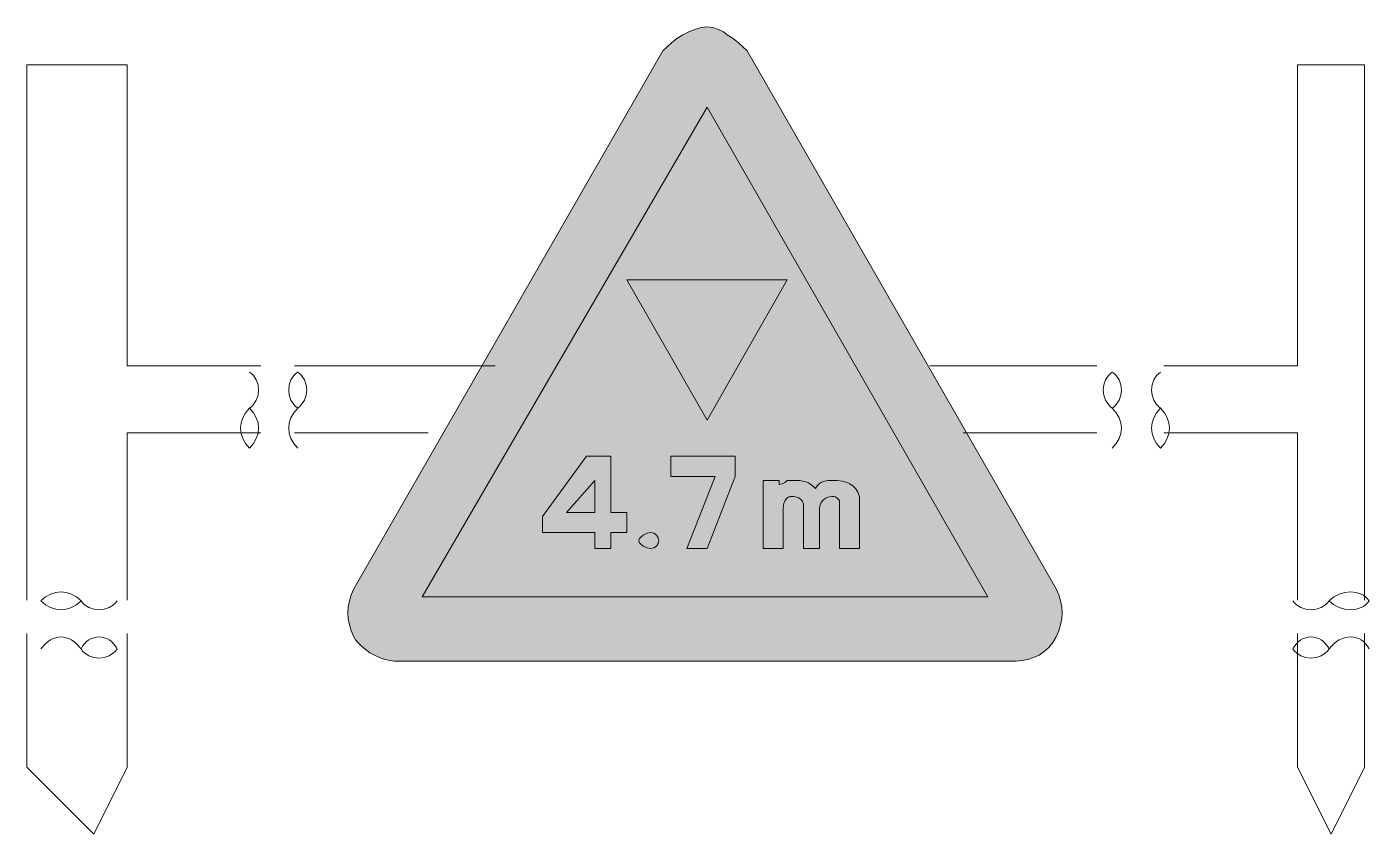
# Model space of a CAD drawing. Header units: metres. Extents: x 81 to 482, y 13 to 255.
import ezdxf

# ---------------------------------------------------------------- set-up
doc = ezdxf.new("R2010")
doc.units = ezdxf.units.M
for name, color, linetype, true_color in [('FILL_BLACK_000000', 7, 'Continuous', 0x000000), ('FILL_RED_FF0000', 7, 'Continuous', 0xff0000), ('FILL_WHITE_FFFFFF', 7, 'Continuous', 0xffffff), ('STROKE_BLACK_000000', 7, 'Continuous', 0x000000)]:
    doc.layers.add(name, color=color, linetype=linetype, true_color=true_color)

msp = doc.modelspace()

# ---------------------------------------------------------------- hatches: boundary and pattern name
at = {"layer": 'FILL_BLACK_000000', "true_color": 0x000000}
h = msp.add_hatch(color=7, dxfattribs=at)
h.dxf.hatch_style = 1
h.paths.add_polyline_path([(308.01, 179.2), (284.01, 137.2), (260.01, 179.2), (308.01, 179.2)])
h = msp.add_hatch(color=7, dxfattribs=at)
h.dxf.hatch_style = 1
h.paths.add_polyline_path([(260.01, 103.6), (255.21, 103.6), (255.21, 98.8), (250.41, 98.8), (250.41, 103.6), (234.81, 103.6), (234.81, 108.4), (248.01, 126.4), (255.21, 126.4), (255.21, 109.6), (260.01, 109.6), (260.01, 103.6)])
h.paths.add_polyline_path([(250.41, 109.6), (250.41, 119.2), (242.01, 109.6), (250.41, 109.6)], flags=16)
h = msp.add_hatch(color=7, dxfattribs=at)
h.dxf.hatch_style = 1
h.paths.add_polyline_path([(286.41, 120.4), (273.21, 120.4), (273.21, 126.4), (292.41, 126.4), (292.41, 120.4), (284.01, 98.8), (278.01, 98.8), (286.41, 120.4)])
h = msp.add_hatch(color=7, dxfattribs=at)
h.dxf.hatch_style = 1
h.paths.add_polyline_path([(320.14, 114.17), (319.54, 113.89), (318.96, 113.5), (318.43, 112.99), (318, 112.37), (317.72, 111.64), (317.61, 110.8), (317.61, 98.8), (312.81, 98.8), (312.81, 112), (312.75, 112.45), (312.58, 112.88), (312.3, 113.29), (311.91, 113.65), (311.4, 113.96), (310.78, 114.19), (310.05, 114.35), (309.21, 114.4), (308.76, 114.34), (308.33, 114.17), (307.92, 113.89), (307.56, 113.5), (307.25, 112.99), (307.02, 112.37), (306.86, 111.64), (306.81, 110.8), (306.81, 98.8), (300.81, 98.8), (300.81, 119.2), (305.61, 119.2), (305.61, 118), (306.49, 118.19), (307.26, 118.6), (308.01, 119.2), (310.41, 119.2), (311.65, 119.15), (312.7, 118.99), (313.57, 118.76), (314.31, 118.45), (315.47, 117.68), (316.41, 116.8), (316.91, 117.59), (317.5, 118.19), (318.14, 118.61), (318.81, 118.9), (320.12, 119.16), (321.21, 119.2), (322.9, 119.14), (324.38, 118.96), (325.66, 118.63), (326.76, 118.15), (327.69, 117.5), (328.47, 116.67), (329.1, 115.64), (329.61, 114.4), (329.61, 113.2), (329.61, 98.8), (323.61, 98.8), (323.61, 112), (323.61, 113.2), (322.9, 113.89), (322.41, 114.25), (321.92, 114.38), (321.21, 114.4), (320.14, 114.17)])
h = msp.add_hatch(color=7, dxfattribs=at)
h.dxf.hatch_style = 1
h.paths.add_polyline_path([(269.4, 100.32), (268.86, 99.55), (268.09, 99.01), (267.21, 98.8), (266.14, 99.01), (264.96, 99.55), (264, 100.32), (263.72, 100.75), (263.61, 101.2), (263.72, 101.65), (264, 102.08), (264.96, 102.85), (266.14, 103.39), (267.21, 103.6), (268.09, 103.39), (268.86, 102.85), (269.4, 102.08), (269.61, 101.2), (269.4, 100.32)])
at = {"layer": 'FILL_RED_FF0000', "true_color": 0xff0000}
h = msp.add_hatch(color=7, dxfattribs=at)
h.dxf.hatch_style = 1
h.paths.add_polyline_path([(389.2, 85), (389.76, 83.2), (390.1, 81.4), (390.21, 79.6), (390.1, 77.8), (389.76, 76), (389.2, 74.2), (388.41, 72.4), (387.4, 70.71), (386.2, 69.25), (384.82, 68.01), (383.31, 67), (381.68, 66.21), (379.97, 65.65), (378.21, 65.31), (376.41, 65.2), (190.41, 65.2), (188.61, 65.41), (186.81, 65.95), (185.01, 66.72), (183.21, 67.6), (180.81, 69.55), (179.5, 70.81), (178.91, 71.55), (178.41, 72.4), (177.62, 74.2), (177.06, 76), (176.72, 77.8), (176.61, 79.6), (176.72, 81.4), (177.06, 83.2), (177.62, 85), (178.41, 86.8), (270.81, 247.6), (273.36, 250), (275.03, 251.31), (276.81, 252.4), (278.61, 253.28), (280.41, 254.05), (282.21, 254.59), (284.01, 254.8), (285.79, 254.59), (287.46, 254.05), (288.9, 253.28), (290.01, 252.4), (291.79, 251.31), (293.46, 250), (296.01, 247.6), (388.41, 86.8), (389.2, 85)])
at = {"layer": 'FILL_WHITE_FFFFFF', "true_color": 0xffffff}
h = msp.add_hatch(color=7, dxfattribs=at)
h.dxf.hatch_style = 1
h.paths.add_polyline_path([(198.81, 84.4), (284.01, 230.8), (368.01, 84.4), (198.81, 84.4)])

# ---------------------------------------------------------------- linework, layer by layer
at = {"layer": 'FILL_BLACK_000000', "lineweight": 0, "true_color": 0x000000}
for points in [[(308.01, 179.2), (284.01, 137.2), (260.01, 179.2)], [(260.01, 103.6), (255.21, 103.6), (255.21, 98.8), (250.41, 98.8), (250.41, 103.6), (234.81, 103.6), (234.81, 108.4), (248.01, 126.4), (255.21, 126.4), (255.21, 109.6), (260.01, 109.6)], [(286.41, 120.4), (273.21, 120.4), (273.21, 126.4), (292.41, 126.4), (292.41, 120.4), (284.01, 98.8), (278.01, 98.8)], [(250.41, 109.6), (250.41, 119.2), (242.01, 109.6)], [(320.14, 114.17), (319.54, 113.89), (318.96, 113.5), (318.43, 112.99), (318, 112.37), (317.72, 111.64), (317.61, 110.8), (317.61, 98.8), (312.81, 98.8), (312.81, 112), (312.75, 112.45), (312.58, 112.88), (312.3, 113.29), (311.91, 113.65), (311.4, 113.96), (310.78, 114.19), (310.05, 114.35), (309.21, 114.4), (308.76, 114.34), (308.33, 114.17), (307.92, 113.89), (307.56, 113.5), (307.25, 112.99), (307.02, 112.37), (306.86, 111.64), (306.81, 110.8), (306.81, 98.8), (300.81, 98.8), (300.81, 119.2), (305.61, 119.2), (305.61, 118), (306.49, 118.19), (307.26, 118.6), (308.01, 119.2), (310.41, 119.2), (311.65, 119.15), (312.7, 118.99), (313.57, 118.76), (314.31, 118.45), (315.47, 117.68), (316.41, 116.8), (316.91, 117.59), (317.5, 118.19), (318.14, 118.61), (318.81, 118.9), (320.12, 119.16), (321.21, 119.2), (322.9, 119.14), (324.38, 118.96), (325.66, 118.63), (326.76, 118.15), (327.69, 117.5), (328.47, 116.67), (329.1, 115.64), (329.61, 114.4), (329.61, 113.2), (329.61, 98.8), (323.61, 98.8), (323.61, 112), (323.61, 113.2), (322.9, 113.89), (322.41, 114.25), (321.92, 114.38), (321.21, 114.4)], [(269.4, 100.32), (268.86, 99.55), (268.09, 99.01), (267.21, 98.8), (266.14, 99.01), (264.96, 99.55), (264, 100.32), (263.72, 100.75), (263.61, 101.2), (263.72, 101.65), (264, 102.08), (264.96, 102.85), (266.14, 103.39), (267.21, 103.6), (268.09, 103.39), (268.86, 102.85), (269.4, 102.08), (269.61, 101.2)]]:
    msp.add_lwpolyline(points, close=True, dxfattribs=at)
at = {"layer": 'FILL_RED_FF0000', "lineweight": 0, "true_color": 0xff0000}
msp.add_lwpolyline([(389.2, 85), (389.76, 83.2), (390.1, 81.4), (390.21, 79.6), (390.1, 77.8), (389.76, 76), (389.2, 74.2), (388.41, 72.4), (387.4, 70.71), (386.2, 69.25), (384.82, 68.01), (383.31, 67), (381.68, 66.21), (379.97, 65.65), (378.21, 65.31), (376.41, 65.2), (190.41, 65.2), (188.61, 65.41), (186.81, 65.95), (185.01, 66.72), (183.21, 67.6), (180.81, 69.55), (179.5, 70.81), (178.91, 71.55), (178.41, 72.4), (177.62, 74.2), (177.06, 76), (176.72, 77.8), (176.61, 79.6), (176.72, 81.4), (177.06, 83.2), (177.62, 85), (178.41, 86.8), (270.81, 247.6), (273.36, 250), (275.03, 251.31), (276.81, 252.4), (278.61, 253.28), (280.41, 254.05), (282.21, 254.59), (284.01, 254.8), (285.79, 254.59), (287.46, 254.05), (288.9, 253.28), (290.01, 252.4), (291.79, 251.31), (293.46, 250), (296.01, 247.6), (388.41, 86.8)], close=True, dxfattribs=at)
at = {"layer": 'FILL_WHITE_FFFFFF', "lineweight": 0, "true_color": 0xff0000}
msp.add_lwpolyline([(198.81, 84.4), (284.01, 230.8), (368.01, 84.4)], close=True, dxfattribs=at)
at = {"layer": 'STROKE_BLACK_000000', "lineweight": 0, "true_color": 0x000000}
for points in [[(80.61, 243.44), (110.61, 243.44)], [(80.61, 83.44), (80.61, 243.44)], [(110.61, 153.44), (110.61, 243.44)], [(480.61, 243.44), (460.61, 243.44)], [(460.61, 153.44), (460.61, 243.44)], [(480.61, 83.44), (480.61, 243.44)], [(110.61, 153.44), (150.61, 153.44)], [(160.61, 153.44), (220.61, 153.44)], [(400.61, 153.44), (350.61, 153.44)], [(460.61, 153.44), (420.61, 153.44)], [(147.21, 140.8), (147.84, 141.29), (148.39, 141.85), (149.23, 143.16), (149.74, 144.64), (149.91, 146.2), (149.74, 147.76), (149.23, 149.24), (148.39, 150.55), (147.84, 151.11), (147.21, 151.6)], [(161.61, 140.8), (160.98, 141.29), (160.43, 141.85), (159.58, 143.16), (159.08, 144.64), (158.91, 146.2), (159.08, 147.76), (159.58, 149.24), (160.43, 150.55), (160.98, 151.11), (161.61, 151.6)], [(161.61, 140.8), (162.24, 141.29), (162.79, 141.85), (163.63, 143.16), (164.14, 144.64), (164.31, 146.2), (164.14, 147.76), (163.63, 149.24), (162.79, 150.55), (162.24, 151.11), (161.61, 151.6)], [(405.21, 140.8), (404.58, 141.29), (404.03, 141.85), (403.18, 143.16), (402.68, 144.64), (402.51, 146.2), (402.68, 147.76), (403.18, 149.24), (404.03, 150.55), (404.58, 151.11), (405.21, 151.6)], [(405.21, 140.8), (405.84, 141.29), (406.39, 141.85), (407.23, 143.16), (407.74, 144.64), (407.91, 146.2), (407.74, 147.76), (407.23, 149.24), (406.39, 150.55), (405.84, 151.11), (405.21, 151.6)], [(419.61, 140.8), (418.98, 141.29), (418.43, 141.85), (417.58, 143.16), (417.08, 144.64), (416.91, 146.2), (417.08, 147.76), (417.58, 149.24), (418.43, 150.55), (418.98, 151.11), (419.61, 151.6)], [(147.21, 128.8), (146.03, 130.2), (145.18, 131.69), (144.68, 133.23), (144.51, 134.8), (144.68, 136.37), (145.18, 137.91), (146.03, 139.4), (147.21, 140.8)], [(147.21, 128.8), (148.39, 130.2), (149.23, 131.69), (149.74, 133.23), (149.91, 134.8), (149.74, 136.37), (149.23, 137.91), (148.39, 139.4), (147.21, 140.8)], [(161.61, 128.8), (160.43, 130.2), (159.58, 131.69), (159.08, 133.23), (158.91, 134.8), (159.08, 136.37), (159.58, 137.91), (160.43, 139.4), (161.61, 140.8)], [(405.21, 128.8), (406.39, 130.2), (407.23, 131.69), (407.74, 133.23), (407.91, 134.8), (407.74, 136.37), (407.23, 137.91), (406.39, 139.4), (405.21, 140.8)], [(419.61, 128.8), (418.43, 130.2), (417.58, 131.69), (417.08, 133.23), (416.91, 134.8), (417.08, 136.37), (417.58, 137.91), (418.43, 139.4), (419.61, 140.8)], [(419.61, 128.8), (420.79, 130.2), (421.63, 131.69), (422.14, 133.23), (422.31, 134.8), (422.14, 136.37), (421.63, 137.91), (420.79, 139.4), (419.61, 140.8)], [(110.61, 133.44), (150.61, 133.44)], [(110.61, 83.44), (110.61, 133.44)], [(160.61, 133.44), (200.61, 133.44)], [(400.61, 133.44), (360.61, 133.44)], [(460.61, 133.44), (420.61, 133.44)], [(460.61, 83.44), (460.61, 133.44)], [(84.81, 83.2), (86.21, 84.38), (87.7, 85.22), (89.24, 85.73), (90.81, 85.9), (92.38, 85.73), (93.92, 85.22), (95.41, 84.38), (96.81, 83.2)], [(482.01, 83.2), (481.52, 83.83), (480.95, 84.38), (480.32, 84.85), (479.63, 85.22), (478.11, 85.73), (476.46, 85.9), (474.76, 85.73), (473.07, 85.22), (471.46, 84.38), (470.01, 83.2)], [(84.81, 83.2), (86.21, 82.02), (87.7, 81.17), (89.24, 80.67), (90.81, 80.5), (92.38, 80.67), (93.92, 81.17), (95.41, 82.02), (96.81, 83.2)], [(96.81, 83.2), (97.3, 82.57), (97.86, 82.02), (99.17, 81.17), (100.65, 80.67), (102.21, 80.5), (103.77, 80.67), (105.25, 81.17), (106.56, 82.02), (107.12, 82.57), (107.61, 83.2)], [(470.01, 83.2), (469.52, 82.57), (468.96, 82.02), (467.65, 81.17), (466.17, 80.67), (464.61, 80.5), (463.05, 80.67), (461.57, 81.17), (460.26, 82.02), (459.7, 82.57), (459.21, 83.2)], [(482.01, 83.2), (481.52, 82.57), (480.95, 82.02), (480.32, 81.55), (479.63, 81.17), (478.11, 80.67), (476.46, 80.5), (474.76, 80.67), (473.07, 81.17), (471.46, 82.02), (470.01, 83.2)], [(80.61, 33.44), (80.61, 73.44)], [(84.81, 68.8), (86.21, 70.37), (86.95, 70.99), (87.7, 71.5), (88.46, 71.89), (89.24, 72.17), (90.02, 72.34), (90.81, 72.4), (91.6, 72.34), (92.38, 72.17), (93.16, 71.89), (93.92, 71.5), (94.67, 70.99), (95.41, 70.37), (96.81, 68.8)], [(96.81, 68.8), (97.3, 69.64), (97.86, 70.37), (98.49, 70.99), (99.17, 71.5), (99.89, 71.89), (100.65, 72.17), (101.42, 72.34), (102.21, 72.4), (103, 72.34), (103.77, 72.17), (104.53, 71.89), (105.25, 71.5), (105.93, 70.99), (106.56, 70.37), (107.12, 69.64), (107.61, 68.8)], [(110.61, 33.44), (110.61, 73.44)], [(470.01, 68.8), (469.52, 69.64), (468.96, 70.37), (468.33, 70.99), (467.65, 71.5), (466.93, 71.89), (466.17, 72.17), (465.4, 72.34), (464.61, 72.4), (463.82, 72.34), (463.05, 72.17), (462.29, 71.89), (461.57, 71.5), (460.89, 70.99), (460.26, 70.37), (459.7, 69.64), (459.21, 68.8)], [(460.61, 33.44), (460.61, 73.44)], [(482.01, 68.8), (481.52, 69.64), (480.95, 70.37), (480.32, 70.99), (479.63, 71.5), (478.89, 71.89), (478.11, 72.17), (477.3, 72.34), (476.46, 72.4), (475.61, 72.34), (474.76, 72.17), (473.91, 71.89), (473.07, 71.5), (472.25, 70.99), (471.46, 70.37), (470.71, 69.64), (470.01, 68.8)], [(480.61, 33.44), (480.61, 73.44)], [(96.81, 68.8), (97.3, 68.17), (97.86, 67.62), (99.17, 66.77), (100.65, 66.27), (102.21, 66.1), (103.77, 66.27), (105.25, 66.77), (106.56, 67.62), (107.12, 68.17), (107.61, 68.8)], [(470.01, 68.8), (469.52, 68.17), (468.96, 67.62), (467.65, 66.77), (466.17, 66.27), (464.61, 66.1), (463.05, 66.27), (461.57, 66.77), (460.26, 67.62), (459.7, 68.17), (459.21, 68.8)], [(80.61, 33.44), (100.61, 13.44)], [(110.61, 33.44), (100.61, 13.44)], [(460.61, 33.44), (470.61, 13.44)], [(480.61, 33.44), (470.61, 13.44)]]:
    msp.add_lwpolyline(points, dxfattribs=at)

doc.saveas('drawing.dxf')
